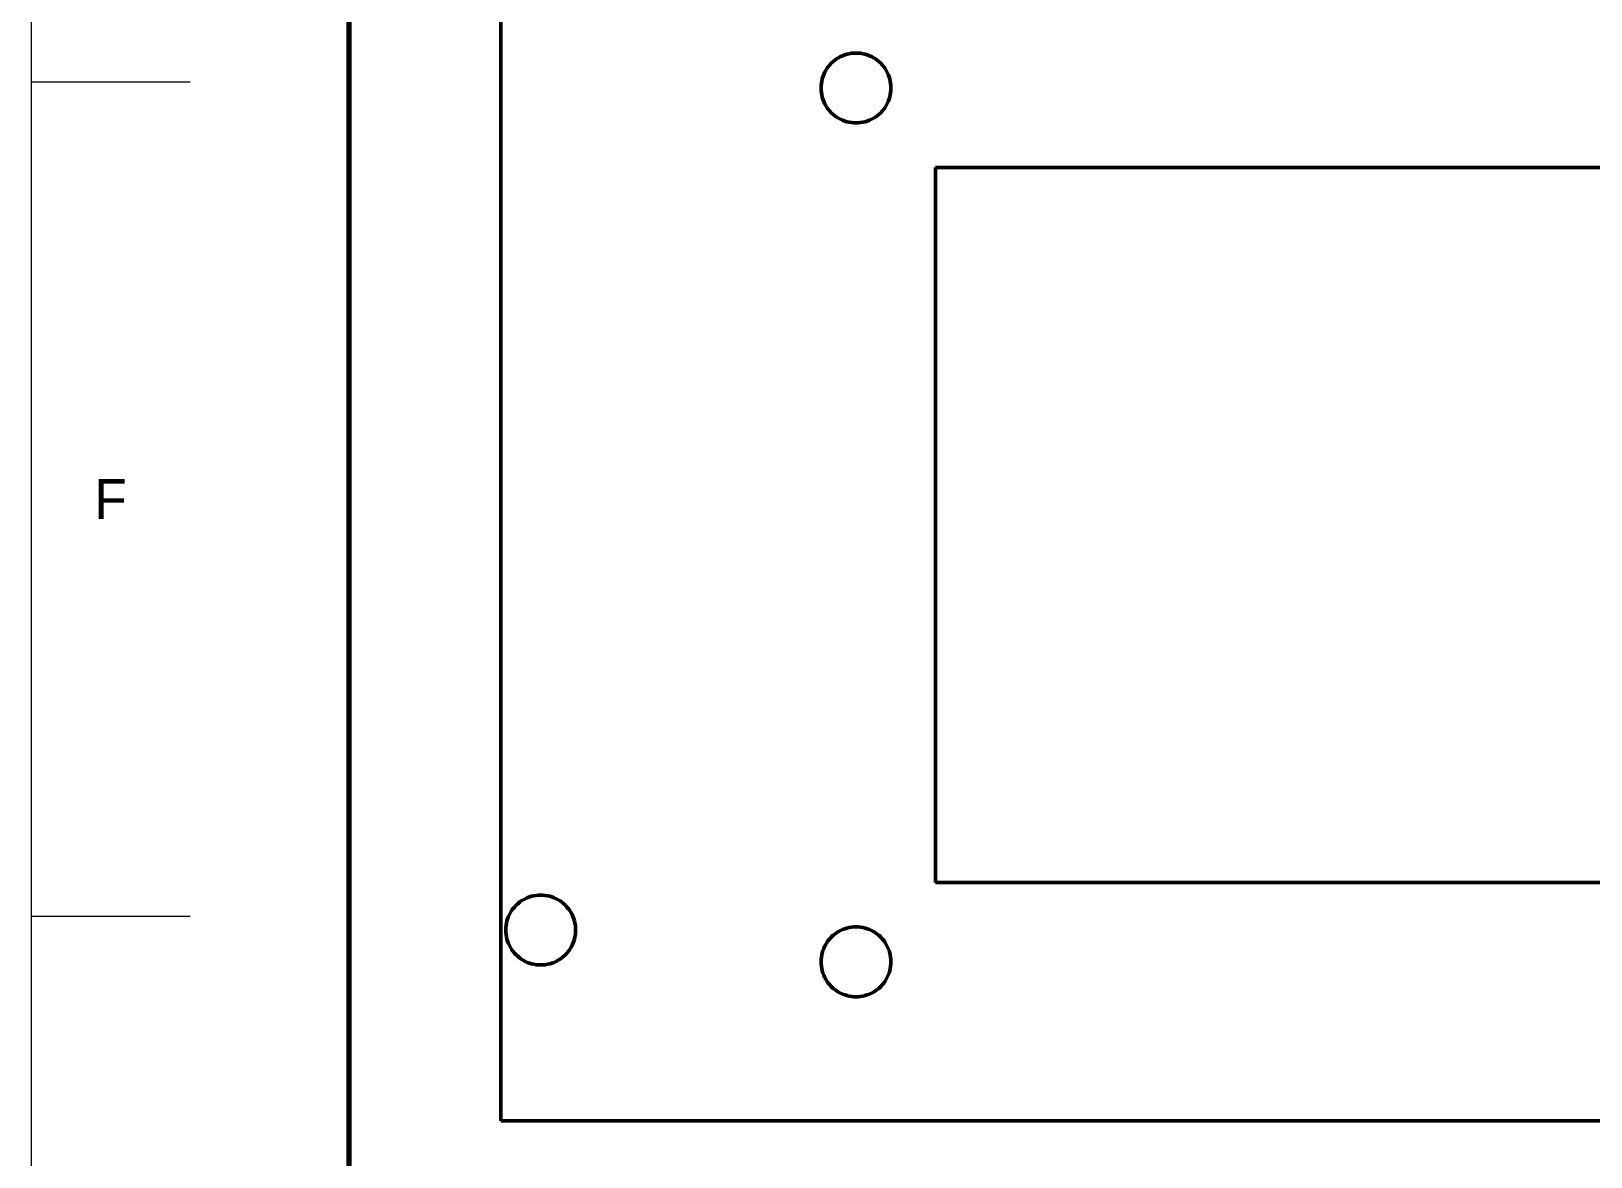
# Model space of a CAD drawing. Header units: millimetres. Extents: x 0 to 594, y 0 to 420.
# Drawn here: x 0 to 98.2, y 89.8 to 160.7 of the extents above; entities that cross this region are included whole.
import ezdxf
from ezdxf.enums import TextEntityAlignment as Align

# ---------------------------------------------------------------- set-up
doc = ezdxf.new("R2010")
doc.units = ezdxf.units.MM
doc.linetypes.add('DASHED', pattern=[1.524, 1.27, -0.254])
for name, color, linetype, lineweight in [('FINA', 7, 'CONTINUOUS', 18), ('NORMA', 7, 'CONTINUOUS', 70), ('OCULTA', 8, 'DASHED', 25), ('TEXTO', 7, 'CONTINUOUS', 25), ('VISIBLE', 7, 'CONTINUOUS', 50)]:
    doc.layers.add(name, color=color, linetype=linetype, lineweight=lineweight)

msp = doc.modelspace()

# ---------------------------------------------------------------- linework, layer by layer
at = {"layer": 'FINA'}
for p, q in [((0, 157.5), (10, 157.5)), ((0, 105), (10, 105))]:
    msp.add_line(p, q, dxfattribs=at)
msp.add_lwpolyline([(0, 0), (594, 0), (594, 420), (0, 420)], close=True, dxfattribs=at)
at = {"layer": 'NORMA'}
msp.add_lwpolyline([(20, 10), (584, 10), (584, 410), (20, 410)], close=True, dxfattribs=at)
at = {"layer": 'OCULTA'}
for p, q in [((29.579, 92.12), (29.579, 226.12)), ((50.829, 159.025), (50.956, 159.093)), ((50.956, 159.093), (51.087, 159.152)), ((51.087, 159.152), (51.222, 159.203)), ((51.222, 159.203), (51.36, 159.245)), ((51.36, 159.245), (51.5, 159.278)), ((51.5, 159.278), (51.642, 159.301)), ((51.642, 159.301), (51.785, 159.315)), ((51.785, 159.315), (51.929, 159.32)), ((51.929, 159.32), (52.073, 159.315)), ((52.073, 159.315), (52.216, 159.301)), ((52.216, 159.301), (52.358, 159.278)), ((52.358, 159.278), (52.499, 159.245)), ((52.499, 159.245), (52.636, 159.203)), ((52.636, 159.203), (52.771, 159.152)), ((52.902, 159.093), (52.771, 159.152)), ((52.902, 159.093), (53.029, 159.025)), ((49.956, 158.093), (50.024, 158.22)), ((50.024, 158.22), (50.1, 158.342)), ((50.1, 158.342), (50.184, 158.459)), ((50.184, 158.459), (50.275, 158.57)), ((50.275, 158.57), (50.374, 158.676)), ((50.374, 158.676), (50.479, 158.774)), ((50.479, 158.774), (50.59, 158.865)), ((50.59, 158.865), (50.707, 158.949)), ((50.707, 158.949), (50.829, 159.025)), ((53.029, 159.025), (53.151, 158.949)), ((53.151, 158.949), (53.268, 158.865)), ((53.38, 158.774), (53.268, 158.865)), ((53.38, 158.774), (53.485, 158.676)), ((53.583, 158.57), (53.485, 158.676)), ((53.583, 158.57), (53.675, 158.459)), ((53.675, 158.459), (53.758, 158.342)), ((53.834, 158.22), (53.758, 158.342)), ((53.834, 158.22), (53.902, 158.093)), ((49.729, 157.12), (49.734, 157.264)), ((49.734, 156.976), (49.729, 157.12)), ((49.734, 157.264), (49.748, 157.407)), ((49.748, 157.407), (49.771, 157.549)), ((49.771, 157.549), (49.804, 157.689)), ((49.804, 157.689), (49.846, 157.827)), ((49.846, 157.827), (49.897, 157.962)), ((49.897, 157.962), (49.956, 158.093)), ((53.962, 157.962), (53.902, 158.093)), ((54.012, 157.827), (53.962, 157.962)), ((54.012, 157.827), (54.054, 157.689)), ((54.087, 157.549), (54.054, 157.689)), ((54.11, 157.407), (54.087, 157.549)), ((54.124, 157.264), (54.11, 157.407)), ((54.129, 157.12), (54.124, 157.264)), ((54.124, 156.976), (54.129, 157.12)), ((49.748, 156.833), (49.734, 156.976)), ((49.771, 156.691), (49.748, 156.833)), ((49.804, 156.55), (49.771, 156.691)), ((49.846, 156.413), (49.804, 156.55)), ((49.897, 156.278), (49.846, 156.413)), ((49.956, 156.147), (49.897, 156.278)), ((49.956, 156.147), (50.024, 156.02)), ((53.834, 156.02), (53.902, 156.147)), ((53.902, 156.147), (53.962, 156.278)), ((53.962, 156.278), (54.012, 156.413)), ((54.012, 156.413), (54.054, 156.55)), ((54.054, 156.55), (54.087, 156.691)), ((54.087, 156.691), (54.11, 156.833)), ((54.11, 156.833), (54.124, 156.976)), ((50.1, 155.898), (50.024, 156.02)), ((50.1, 155.898), (50.184, 155.781)), ((50.275, 155.669), (50.184, 155.781)), ((50.275, 155.669), (50.374, 155.564)), ((50.374, 155.564), (50.479, 155.466)), ((50.59, 155.374), (50.479, 155.466)), ((50.707, 155.291), (50.59, 155.374)), ((50.707, 155.291), (50.829, 155.215)), ((50.956, 155.147), (50.829, 155.215)), ((52.902, 155.147), (53.029, 155.215)), ((53.029, 155.215), (53.151, 155.291)), ((53.151, 155.291), (53.268, 155.374)), ((53.268, 155.374), (53.38, 155.466)), ((53.38, 155.466), (53.485, 155.564)), ((53.485, 155.564), (53.583, 155.669)), ((53.583, 155.669), (53.675, 155.781)), ((53.675, 155.781), (53.758, 155.898)), ((53.758, 155.898), (53.834, 156.02)), ((50.956, 155.147), (51.087, 155.087)), ((51.087, 155.087), (51.222, 155.037)), ((51.222, 155.037), (51.36, 154.995)), ((51.36, 154.995), (51.5, 154.962)), ((51.5, 154.962), (51.642, 154.939)), ((51.785, 154.925), (51.642, 154.939)), ((51.785, 154.925), (51.929, 154.92)), ((51.929, 154.92), (52.073, 154.925)), ((52.073, 154.925), (52.216, 154.939)), ((52.216, 154.939), (52.358, 154.962)), ((52.358, 154.962), (52.499, 154.995)), ((52.499, 154.995), (52.636, 155.037)), ((52.636, 155.037), (52.771, 155.087)), ((52.771, 155.087), (52.902, 155.147)), ((56.929, 107.12), (56.929, 152.12)), ((56.929, 152.12), (56.929, 152.12)), ((56.929, 152.12), (156.929, 152.12)), ((56.929, 107.12), (56.929, 107.12)), ((56.929, 107.12), (156.929, 107.12)), ((30.979, 106.025), (31.106, 106.093)), ((31.106, 106.093), (31.237, 106.152)), ((31.237, 106.152), (31.372, 106.203)), ((31.372, 106.203), (31.51, 106.245)), ((31.51, 106.245), (31.65, 106.278)), ((31.65, 106.278), (31.792, 106.301)), ((31.792, 106.301), (31.935, 106.315)), ((31.935, 106.315), (32.079, 106.32)), ((32.079, 106.32), (32.223, 106.315)), ((32.223, 106.315), (32.366, 106.301)), ((32.366, 106.301), (32.508, 106.278)), ((32.508, 106.278), (32.649, 106.245)), ((32.649, 106.245), (32.786, 106.203)), ((32.786, 106.203), (32.921, 106.152)), ((33.052, 106.093), (32.921, 106.152)), ((33.052, 106.093), (33.179, 106.025)), ((30.047, 104.962), (30.106, 105.093)), ((30.106, 105.093), (30.174, 105.22)), ((30.174, 105.22), (30.25, 105.342)), ((30.25, 105.342), (30.334, 105.459)), ((30.334, 105.459), (30.425, 105.57)), ((30.425, 105.57), (30.524, 105.676)), ((30.524, 105.676), (30.629, 105.774)), ((30.629, 105.774), (30.74, 105.865)), ((30.74, 105.865), (30.857, 105.949)), ((30.857, 105.949), (30.979, 106.025)), ((33.179, 106.025), (33.301, 105.949)), ((33.301, 105.949), (33.418, 105.865)), ((33.418, 105.865), (33.53, 105.774)), ((33.635, 105.676), (33.53, 105.774)), ((33.635, 105.676), (33.733, 105.57)), ((33.733, 105.57), (33.825, 105.459)), ((33.825, 105.459), (33.908, 105.342)), ((33.908, 105.342), (33.984, 105.22)), ((34.052, 105.093), (33.984, 105.22)), ((34.052, 105.093), (34.112, 104.962)), ((29.879, 104.12), (29.884, 104.264)), ((29.879, 104.12), (29.884, 103.976)), ((29.884, 104.264), (29.898, 104.407)), ((29.898, 104.407), (29.921, 104.549)), ((29.921, 104.549), (29.954, 104.689)), ((29.954, 104.689), (29.996, 104.827)), ((29.996, 104.827), (30.047, 104.962)), ((34.162, 104.827), (34.112, 104.962)), ((34.204, 104.689), (34.162, 104.827)), ((34.237, 104.549), (34.204, 104.689)), ((34.26, 104.407), (34.237, 104.549)), ((34.26, 104.407), (34.274, 104.264)), ((34.279, 104.12), (34.274, 104.264)), ((34.274, 103.976), (34.279, 104.12)), ((50.829, 104.025), (50.956, 104.093)), ((50.956, 104.093), (51.087, 104.152)), ((51.087, 104.152), (51.222, 104.203)), ((51.222, 104.203), (51.36, 104.245)), ((51.36, 104.245), (51.5, 104.278)), ((51.5, 104.278), (51.642, 104.301)), ((51.642, 104.301), (51.785, 104.315)), ((51.785, 104.315), (51.929, 104.32)), ((51.929, 104.32), (52.073, 104.315)), ((52.073, 104.315), (52.216, 104.301)), ((52.216, 104.301), (52.358, 104.278)), ((52.358, 104.278), (52.499, 104.245)), ((52.499, 104.245), (52.636, 104.203)), ((52.771, 104.152), (52.636, 104.203)), ((52.771, 104.152), (52.902, 104.093)), ((52.902, 104.093), (53.029, 104.025)), ((29.898, 103.833), (29.884, 103.976)), ((29.921, 103.691), (29.898, 103.833)), ((29.954, 103.55), (29.921, 103.691)), ((29.996, 103.413), (29.954, 103.55)), ((30.047, 103.278), (29.996, 103.413)), ((30.106, 103.147), (30.047, 103.278)), ((30.174, 103.02), (30.106, 103.147)), ((33.984, 103.02), (34.052, 103.147)), ((34.052, 103.147), (34.112, 103.278)), ((34.112, 103.278), (34.162, 103.413)), ((34.162, 103.413), (34.204, 103.55)), ((34.204, 103.55), (34.237, 103.691)), ((34.237, 103.691), (34.26, 103.833)), ((34.26, 103.833), (34.274, 103.976)), ((49.956, 103.093), (50.024, 103.22)), ((50.024, 103.22), (50.1, 103.342)), ((50.1, 103.342), (50.184, 103.459)), ((50.184, 103.459), (50.275, 103.57)), ((50.275, 103.57), (50.374, 103.676)), ((50.374, 103.676), (50.479, 103.774)), ((50.479, 103.774), (50.59, 103.865)), ((50.59, 103.865), (50.707, 103.949)), ((50.707, 103.949), (50.829, 104.025)), ((53.029, 104.025), (53.151, 103.949)), ((53.268, 103.865), (53.151, 103.949)), ((53.268, 103.865), (53.38, 103.774)), ((53.38, 103.774), (53.485, 103.676)), ((53.583, 103.57), (53.485, 103.676)), ((53.583, 103.57), (53.675, 103.459)), ((53.675, 103.459), (53.758, 103.342)), ((53.834, 103.22), (53.758, 103.342)), ((53.902, 103.093), (53.834, 103.22)), ((30.174, 103.02), (30.25, 102.898)), ((30.334, 102.781), (30.25, 102.898)), ((30.334, 102.781), (30.425, 102.669)), ((30.524, 102.564), (30.425, 102.669)), ((30.524, 102.564), (30.629, 102.466)), ((30.629, 102.466), (30.74, 102.374)), ((30.74, 102.374), (30.857, 102.291)), ((30.857, 102.291), (30.979, 102.215)), ((30.979, 102.215), (31.106, 102.147)), ((31.106, 102.147), (31.237, 102.087)), ((32.921, 102.087), (33.052, 102.147)), ((33.052, 102.147), (33.179, 102.215)), ((33.179, 102.215), (33.301, 102.291)), ((33.301, 102.291), (33.418, 102.374)), ((33.418, 102.374), (33.53, 102.466)), ((33.53, 102.466), (33.635, 102.564)), ((33.635, 102.564), (33.733, 102.669)), ((33.733, 102.669), (33.825, 102.781)), ((33.825, 102.781), (33.908, 102.898)), ((33.908, 102.898), (33.984, 103.02)), ((49.729, 102.12), (49.734, 102.264)), ((49.734, 102.264), (49.748, 102.407)), ((49.748, 102.407), (49.771, 102.549)), ((49.771, 102.549), (49.804, 102.689)), ((49.804, 102.689), (49.846, 102.827)), ((49.846, 102.827), (49.897, 102.962)), ((49.897, 102.962), (49.956, 103.093)), ((53.962, 102.962), (53.902, 103.093)), ((54.012, 102.827), (53.962, 102.962)), ((54.012, 102.827), (54.054, 102.689)), ((54.087, 102.549), (54.054, 102.689)), ((54.11, 102.407), (54.087, 102.549)), ((54.124, 102.264), (54.11, 102.407)), ((54.129, 102.12), (54.124, 102.264)), ((31.372, 102.037), (31.237, 102.087)), ((31.372, 102.037), (31.51, 101.995)), ((31.51, 101.995), (31.65, 101.962)), ((31.65, 101.962), (31.792, 101.939)), ((31.792, 101.939), (31.935, 101.925)), ((31.935, 101.925), (32.079, 101.92)), ((32.079, 101.92), (32.223, 101.925)), ((32.223, 101.925), (32.366, 101.939)), ((32.366, 101.939), (32.508, 101.962)), ((32.508, 101.962), (32.649, 101.995)), ((32.649, 101.995), (32.786, 102.037)), ((32.786, 102.037), (32.921, 102.087)), ((49.734, 101.976), (49.729, 102.12)), ((49.748, 101.833), (49.734, 101.976)), ((49.771, 101.691), (49.748, 101.833)), ((49.804, 101.55), (49.771, 101.691)), ((49.846, 101.413), (49.804, 101.55)), ((49.897, 101.278), (49.846, 101.413)), ((49.956, 101.147), (49.897, 101.278)), ((49.956, 101.147), (50.024, 101.02)), ((53.834, 101.02), (53.902, 101.147)), ((53.902, 101.147), (53.962, 101.278)), ((53.962, 101.278), (54.012, 101.413)), ((54.012, 101.413), (54.054, 101.55)), ((54.054, 101.55), (54.087, 101.691)), ((54.087, 101.691), (54.11, 101.833)), ((54.11, 101.833), (54.124, 101.976)), ((54.124, 101.976), (54.129, 102.12)), ((50.1, 100.898), (50.024, 101.02)), ((50.1, 100.898), (50.184, 100.781)), ((50.275, 100.669), (50.184, 100.781)), ((50.275, 100.669), (50.374, 100.564)), ((50.479, 100.466), (50.374, 100.564)), ((50.479, 100.466), (50.59, 100.374)), ((50.707, 100.291), (50.59, 100.374)), ((50.707, 100.291), (50.829, 100.215)), ((50.829, 100.215), (50.956, 100.147)), ((52.902, 100.147), (53.029, 100.215)), ((53.029, 100.215), (53.151, 100.291)), ((53.151, 100.291), (53.268, 100.374)), ((53.268, 100.374), (53.38, 100.466)), ((53.38, 100.466), (53.485, 100.564)), ((53.485, 100.564), (53.583, 100.669)), ((53.583, 100.669), (53.675, 100.781)), ((53.675, 100.781), (53.758, 100.898)), ((53.758, 100.898), (53.834, 101.02)), ((50.956, 100.147), (51.087, 100.087)), ((51.087, 100.087), (51.222, 100.037)), ((51.222, 100.037), (51.36, 99.995)), ((51.5, 99.962), (51.36, 99.995)), ((51.5, 99.962), (51.642, 99.939)), ((51.642, 99.939), (51.785, 99.925)), ((51.785, 99.925), (51.929, 99.92)), ((51.929, 99.92), (52.073, 99.925)), ((52.073, 99.925), (52.216, 99.939)), ((52.216, 99.939), (52.358, 99.962)), ((52.358, 99.962), (52.499, 99.995)), ((52.499, 99.995), (52.636, 100.037)), ((52.636, 100.037), (52.771, 100.087)), ((52.771, 100.087), (52.902, 100.147)), ((29.579, 92.12), (29.579, 92.12)), ((29.579, 92.12), (184.279, 92.12))]:
    msp.add_line(p, q, dxfattribs=at)
at = {"layer": 'VISIBLE'}
for p, q in [((29.579, 92.12), (29.579, 226.12)), ((29.579, 92.12), (29.579, 226.12)), ((50.829, 159.025), (50.956, 159.093)), ((50.956, 159.093), (50.829, 159.025)), ((50.956, 159.093), (51.087, 159.152)), ((51.087, 159.152), (50.956, 159.093)), ((50.956, 159.093), (50.956, 159.093)), ((51.087, 159.152), (51.222, 159.203)), ((51.222, 159.203), (51.087, 159.152)), ((51.087, 159.152), (51.087, 159.152)), ((51.222, 159.203), (51.36, 159.245)), ((51.36, 159.245), (51.222, 159.203)), ((51.222, 159.203), (51.222, 159.203)), ((51.36, 159.245), (51.5, 159.278)), ((51.5, 159.278), (51.36, 159.245)), ((51.36, 159.245), (51.36, 159.245)), ((51.5, 159.278), (51.642, 159.301)), ((51.642, 159.301), (51.5, 159.278)), ((51.5, 159.278), (51.5, 159.278)), ((51.642, 159.301), (51.785, 159.315)), ((51.785, 159.315), (51.642, 159.301)), ((51.642, 159.301), (51.642, 159.301)), ((51.785, 159.315), (51.929, 159.32)), ((51.929, 159.32), (51.785, 159.315)), ((51.785, 159.315), (51.785, 159.315)), ((51.929, 159.32), (52.073, 159.315)), ((52.073, 159.315), (51.929, 159.32)), ((51.929, 159.32), (51.929, 159.32)), ((52.073, 159.315), (52.216, 159.301)), ((52.216, 159.301), (52.073, 159.315)), ((52.073, 159.315), (52.073, 159.315)), ((52.216, 159.301), (52.358, 159.278)), ((52.358, 159.278), (52.216, 159.301)), ((52.216, 159.301), (52.216, 159.301)), ((52.358, 159.278), (52.499, 159.245)), ((52.499, 159.245), (52.358, 159.278)), ((52.358, 159.278), (52.358, 159.278)), ((52.499, 159.245), (52.636, 159.203)), ((52.636, 159.203), (52.499, 159.245)), ((52.499, 159.245), (52.499, 159.245)), ((52.636, 159.203), (52.771, 159.152)), ((52.771, 159.152), (52.636, 159.203)), ((52.636, 159.203), (52.636, 159.203)), ((52.902, 159.093), (52.771, 159.152)), ((52.902, 159.093), (52.771, 159.152)), ((52.771, 159.152), (52.771, 159.152)), ((52.902, 159.093), (53.029, 159.025)), ((53.029, 159.025), (52.902, 159.093)), ((52.902, 159.093), (52.902, 159.093)), ((49.956, 158.093), (50.024, 158.22)), ((50.024, 158.22), (49.956, 158.093)), ((50.024, 158.22), (50.1, 158.342)), ((50.1, 158.342), (50.024, 158.22)), ((50.024, 158.22), (50.024, 158.22)), ((50.1, 158.342), (50.184, 158.459)), ((50.184, 158.459), (50.1, 158.342)), ((50.1, 158.342), (50.1, 158.342)), ((50.184, 158.459), (50.275, 158.57)), ((50.275, 158.57), (50.184, 158.459)), ((50.184, 158.459), (50.184, 158.459)), ((50.275, 158.57), (50.374, 158.676)), ((50.374, 158.676), (50.275, 158.57)), ((50.275, 158.57), (50.275, 158.57)), ((50.374, 158.676), (50.479, 158.774)), ((50.479, 158.774), (50.374, 158.676)), ((50.374, 158.676), (50.374, 158.676)), ((50.479, 158.774), (50.59, 158.865)), ((50.59, 158.865), (50.479, 158.774)), ((50.479, 158.774), (50.479, 158.774)), ((50.59, 158.865), (50.707, 158.949)), ((50.707, 158.949), (50.59, 158.865)), ((50.59, 158.865), (50.59, 158.865)), ((50.707, 158.949), (50.829, 159.025)), ((50.829, 159.025), (50.707, 158.949)), ((50.707, 158.949), (50.707, 158.949)), ((50.829, 159.025), (50.829, 159.025)), ((53.029, 159.025), (53.151, 158.949)), ((53.151, 158.949), (53.029, 159.025)), ((53.029, 159.025), (53.029, 159.025)), ((53.151, 158.949), (53.268, 158.865)), ((53.268, 158.865), (53.151, 158.949)), ((53.151, 158.949), (53.151, 158.949)), ((53.38, 158.774), (53.268, 158.865)), ((53.38, 158.774), (53.268, 158.865)), ((53.268, 158.865), (53.268, 158.865)), ((53.38, 158.774), (53.485, 158.676)), ((53.485, 158.676), (53.38, 158.774)), ((53.38, 158.774), (53.38, 158.774)), ((53.583, 158.57), (53.485, 158.676)), ((53.583, 158.57), (53.485, 158.676)), ((53.485, 158.676), (53.485, 158.676)), ((53.583, 158.57), (53.675, 158.459)), ((53.675, 158.459), (53.583, 158.57)), ((53.583, 158.57), (53.583, 158.57)), ((53.675, 158.459), (53.758, 158.342)), ((53.758, 158.342), (53.675, 158.459)), ((53.675, 158.459), (53.675, 158.459)), ((53.834, 158.22), (53.758, 158.342)), ((53.834, 158.22), (53.758, 158.342)), ((53.758, 158.342), (53.758, 158.342)), ((53.834, 158.22), (53.902, 158.093)), ((53.902, 158.093), (53.834, 158.22)), ((53.834, 158.22), (53.834, 158.22)), ((49.729, 157.12), (49.734, 157.264)), ((49.734, 157.264), (49.729, 157.12)), ((49.734, 156.976), (49.729, 157.12)), ((49.729, 157.12), (49.729, 157.12)), ((49.729, 157.12), (49.734, 156.976)), ((49.734, 157.264), (49.748, 157.407)), ((49.748, 157.407), (49.734, 157.264)), ((49.734, 157.264), (49.734, 157.264)), ((49.748, 157.407), (49.771, 157.549)), ((49.771, 157.549), (49.748, 157.407)), ((49.748, 157.407), (49.748, 157.407)), ((49.771, 157.549), (49.804, 157.689)), ((49.804, 157.689), (49.771, 157.549)), ((49.771, 157.549), (49.771, 157.549)), ((49.804, 157.689), (49.846, 157.827)), ((49.846, 157.827), (49.804, 157.689)), ((49.804, 157.689), (49.804, 157.689)), ((49.846, 157.827), (49.897, 157.962)), ((49.897, 157.962), (49.846, 157.827)), ((49.846, 157.827), (49.846, 157.827)), ((49.897, 157.962), (49.956, 158.093)), ((49.956, 158.093), (49.897, 157.962)), ((49.897, 157.962), (49.897, 157.962)), ((49.956, 158.093), (49.956, 158.093)), ((53.962, 157.962), (53.902, 158.093)), ((53.962, 157.962), (53.902, 158.093)), ((53.902, 158.093), (53.902, 158.093)), ((54.012, 157.827), (53.962, 157.962)), ((54.012, 157.827), (53.962, 157.962)), ((53.962, 157.962), (53.962, 157.962)), ((54.012, 157.827), (54.054, 157.689)), ((54.054, 157.689), (54.012, 157.827)), ((54.012, 157.827), (54.012, 157.827)), ((54.087, 157.549), (54.054, 157.689)), ((54.087, 157.549), (54.054, 157.689)), ((54.054, 157.689), (54.054, 157.689)), ((54.11, 157.407), (54.087, 157.549)), ((54.11, 157.407), (54.087, 157.549)), ((54.087, 157.549), (54.087, 157.549)), ((54.124, 157.264), (54.11, 157.407)), ((54.124, 157.264), (54.11, 157.407)), ((54.11, 157.407), (54.11, 157.407)), ((54.129, 157.12), (54.124, 157.264)), ((54.129, 157.12), (54.124, 157.264)), ((54.124, 157.264), (54.124, 157.264)), ((54.124, 156.976), (54.129, 157.12)), ((54.124, 156.976), (54.129, 157.12)), ((54.129, 157.12), (54.129, 157.12)), ((49.748, 156.833), (49.734, 156.976)), ((49.734, 156.976), (49.734, 156.976)), ((49.734, 156.976), (49.748, 156.833)), ((49.771, 156.691), (49.748, 156.833)), ((49.748, 156.833), (49.748, 156.833)), ((49.748, 156.833), (49.771, 156.691)), ((49.804, 156.55), (49.771, 156.691)), ((49.771, 156.691), (49.771, 156.691)), ((49.771, 156.691), (49.804, 156.55)), ((49.846, 156.413), (49.804, 156.55)), ((49.804, 156.55), (49.804, 156.55)), ((49.804, 156.55), (49.846, 156.413)), ((49.897, 156.278), (49.846, 156.413)), ((49.846, 156.413), (49.846, 156.413)), ((49.846, 156.413), (49.897, 156.278)), ((49.956, 156.147), (49.897, 156.278)), ((49.897, 156.278), (49.897, 156.278)), ((49.897, 156.278), (49.956, 156.147)), ((49.956, 156.147), (50.024, 156.02)), ((49.956, 156.147), (49.956, 156.147)), ((49.956, 156.147), (50.024, 156.02)), ((53.834, 156.02), (53.902, 156.147)), ((53.834, 156.02), (53.902, 156.147)), ((53.902, 156.147), (53.962, 156.278)), ((53.902, 156.147), (53.962, 156.278)), ((53.902, 156.147), (53.902, 156.147)), ((53.962, 156.278), (54.012, 156.413)), ((53.962, 156.278), (54.012, 156.413)), ((53.962, 156.278), (53.962, 156.278)), ((54.012, 156.413), (54.054, 156.55)), ((54.012, 156.413), (54.054, 156.55)), ((54.012, 156.413), (54.012, 156.413)), ((54.054, 156.55), (54.087, 156.691)), ((54.054, 156.55), (54.087, 156.691)), ((54.054, 156.55), (54.054, 156.55)), ((54.087, 156.691), (54.11, 156.833)), ((54.087, 156.691), (54.11, 156.833)), ((54.087, 156.691), (54.087, 156.691)), ((54.11, 156.833), (54.124, 156.976)), ((54.11, 156.833), (54.124, 156.976)), ((54.11, 156.833), (54.11, 156.833)), ((54.124, 156.976), (54.124, 156.976)), ((50.1, 155.898), (50.024, 156.02)), ((50.024, 156.02), (50.024, 156.02)), ((50.024, 156.02), (50.1, 155.898)), ((50.1, 155.898), (50.184, 155.781)), ((50.1, 155.898), (50.1, 155.898)), ((50.1, 155.898), (50.184, 155.781)), ((50.275, 155.669), (50.184, 155.781)), ((50.184, 155.781), (50.184, 155.781)), ((50.184, 155.781), (50.275, 155.669)), ((50.275, 155.669), (50.374, 155.564)), ((50.275, 155.669), (50.275, 155.669)), ((50.275, 155.669), (50.374, 155.564)), ((50.374, 155.564), (50.479, 155.466)), ((50.374, 155.564), (50.374, 155.564)), ((50.374, 155.564), (50.479, 155.466)), ((50.59, 155.374), (50.479, 155.466)), ((50.479, 155.466), (50.479, 155.466)), ((50.479, 155.466), (50.59, 155.374)), ((50.707, 155.291), (50.59, 155.374)), ((50.59, 155.374), (50.59, 155.374)), ((50.59, 155.374), (50.707, 155.291)), ((50.707, 155.291), (50.829, 155.215)), ((50.707, 155.291), (50.707, 155.291)), ((50.707, 155.291), (50.829, 155.215)), ((50.956, 155.147), (50.829, 155.215)), ((50.829, 155.215), (50.829, 155.215)), ((50.829, 155.215), (50.956, 155.147)), ((52.902, 155.147), (53.029, 155.215)), ((52.902, 155.147), (53.029, 155.215)), ((53.029, 155.215), (53.151, 155.291)), ((53.029, 155.215), (53.151, 155.291)), ((53.029, 155.215), (53.029, 155.215)), ((53.151, 155.291), (53.268, 155.374)), ((53.151, 155.291), (53.268, 155.374)), ((53.151, 155.291), (53.151, 155.291)), ((53.268, 155.374), (53.38, 155.466)), ((53.268, 155.374), (53.38, 155.466)), ((53.268, 155.374), (53.268, 155.374)), ((53.38, 155.466), (53.485, 155.564)), ((53.38, 155.466), (53.485, 155.564)), ((53.38, 155.466), (53.38, 155.466)), ((53.485, 155.564), (53.583, 155.669)), ((53.485, 155.564), (53.583, 155.669)), ((53.485, 155.564), (53.485, 155.564)), ((53.583, 155.669), (53.675, 155.781)), ((53.583, 155.669), (53.675, 155.781)), ((53.583, 155.669), (53.583, 155.669)), ((53.675, 155.781), (53.758, 155.898)), ((53.675, 155.781), (53.758, 155.898)), ((53.675, 155.781), (53.675, 155.781)), ((53.758, 155.898), (53.834, 156.02)), ((53.758, 155.898), (53.834, 156.02)), ((53.758, 155.898), (53.758, 155.898)), ((53.834, 156.02), (53.834, 156.02)), ((50.956, 155.147), (51.087, 155.087)), ((50.956, 155.147), (50.956, 155.147)), ((50.956, 155.147), (51.087, 155.087)), ((51.087, 155.087), (51.222, 155.037)), ((51.087, 155.087), (51.087, 155.087)), ((51.087, 155.087), (51.222, 155.037)), ((51.222, 155.037), (51.36, 154.995)), ((51.222, 155.037), (51.222, 155.037)), ((51.222, 155.037), (51.36, 154.995)), ((51.36, 154.995), (51.5, 154.962)), ((51.36, 154.995), (51.36, 154.995)), ((51.36, 154.995), (51.5, 154.962)), ((51.5, 154.962), (51.642, 154.939)), ((51.5, 154.962), (51.5, 154.962)), ((51.5, 154.962), (51.642, 154.939)), ((51.785, 154.925), (51.642, 154.939)), ((51.642, 154.939), (51.642, 154.939)), ((51.642, 154.939), (51.785, 154.925)), ((51.785, 154.925), (51.929, 154.92)), ((51.785, 154.925), (51.785, 154.925)), ((51.785, 154.925), (51.929, 154.92)), ((51.929, 154.92), (52.073, 154.925)), ((51.929, 154.92), (52.073, 154.925)), ((51.929, 154.92), (51.929, 154.92)), ((52.073, 154.925), (52.216, 154.939)), ((52.073, 154.925), (52.216, 154.939)), ((52.073, 154.925), (52.073, 154.925)), ((52.216, 154.939), (52.358, 154.962)), ((52.216, 154.939), (52.358, 154.962)), ((52.216, 154.939), (52.216, 154.939)), ((52.358, 154.962), (52.499, 154.995)), ((52.358, 154.962), (52.499, 154.995)), ((52.358, 154.962), (52.358, 154.962)), ((52.499, 154.995), (52.636, 155.037)), ((52.499, 154.995), (52.636, 155.037)), ((52.499, 154.995), (52.499, 154.995)), ((52.636, 155.037), (52.771, 155.087)), ((52.636, 155.037), (52.771, 155.087)), ((52.636, 155.037), (52.636, 155.037)), ((52.771, 155.087), (52.902, 155.147)), ((52.771, 155.087), (52.902, 155.147)), ((52.771, 155.087), (52.771, 155.087)), ((52.902, 155.147), (52.902, 155.147)), ((56.929, 107.12), (56.929, 152.12)), ((56.929, 152.12), (156.929, 152.12)), ((56.929, 152.12), (56.929, 152.12)), ((56.929, 152.12), (56.929, 152.12)), ((56.929, 152.12), (56.929, 152.12)), ((56.929, 152.12), (56.929, 152.12)), ((56.929, 152.12), (56.929, 152.12)), ((56.929, 152.12), (56.929, 152.12)), ((56.929, 152.12), (56.929, 152.12)), ((56.929, 152.12), (56.929, 152.12)), ((56.929, 152.12), (56.929, 152.12)), ((56.929, 152.12), (56.929, 152.12)), ((56.929, 152.12), (56.929, 152.12)), ((56.929, 152.12), (56.929, 152.12)), ((56.929, 152.12), (56.929, 152.12)), ((56.929, 152.12), (56.929, 152.12)), ((56.929, 152.12), (56.929, 152.12)), ((56.929, 152.12), (56.929, 152.12)), ((56.929, 152.12), (56.929, 107.12)), ((156.929, 152.12), (56.929, 152.12)), ((56.929, 107.12), (156.929, 107.12)), ((56.929, 107.12), (56.929, 107.12)), ((56.929, 107.12), (56.929, 107.12)), ((56.929, 107.12), (56.929, 107.12)), ((56.929, 107.12), (56.929, 107.12)), ((56.929, 107.12), (56.929, 107.12)), ((56.929, 107.12), (56.929, 107.12)), ((56.929, 107.12), (56.929, 107.12)), ((56.929, 107.12), (56.929, 107.12)), ((56.929, 107.12), (56.929, 107.12)), ((56.929, 107.12), (56.929, 107.12)), ((56.929, 107.12), (56.929, 107.12)), ((56.929, 107.12), (56.929, 107.12)), ((56.929, 107.12), (56.929, 107.12)), ((56.929, 107.12), (56.929, 107.12)), ((56.929, 107.12), (56.929, 107.12)), ((56.929, 107.12), (56.929, 107.12)), ((56.929, 107.12), (156.929, 107.12)), ((30.979, 106.025), (31.106, 106.093)), ((31.106, 106.093), (30.979, 106.025)), ((31.106, 106.093), (31.237, 106.152)), ((31.237, 106.152), (31.106, 106.093)), ((31.106, 106.093), (31.106, 106.093)), ((31.237, 106.152), (31.372, 106.203)), ((31.372, 106.203), (31.237, 106.152)), ((31.237, 106.152), (31.237, 106.152)), ((31.372, 106.203), (31.51, 106.245)), ((31.51, 106.245), (31.372, 106.203)), ((31.372, 106.203), (31.372, 106.203)), ((31.51, 106.245), (31.65, 106.278)), ((31.65, 106.278), (31.51, 106.245)), ((31.51, 106.245), (31.51, 106.245)), ((31.65, 106.278), (31.792, 106.301)), ((31.792, 106.301), (31.65, 106.278)), ((31.65, 106.278), (31.65, 106.278)), ((31.792, 106.301), (31.935, 106.315)), ((31.935, 106.315), (31.792, 106.301)), ((31.792, 106.301), (31.792, 106.301)), ((31.935, 106.315), (32.079, 106.32)), ((32.079, 106.32), (31.935, 106.315)), ((31.935, 106.315), (31.935, 106.315)), ((32.079, 106.32), (32.223, 106.315)), ((32.223, 106.315), (32.079, 106.32)), ((32.079, 106.32), (32.079, 106.32)), ((32.223, 106.315), (32.366, 106.301)), ((32.366, 106.301), (32.223, 106.315)), ((32.223, 106.315), (32.223, 106.315)), ((32.366, 106.301), (32.508, 106.278)), ((32.508, 106.278), (32.366, 106.301)), ((32.366, 106.301), (32.366, 106.301)), ((32.508, 106.278), (32.649, 106.245)), ((32.649, 106.245), (32.508, 106.278)), ((32.508, 106.278), (32.508, 106.278)), ((32.649, 106.245), (32.786, 106.203)), ((32.786, 106.203), (32.649, 106.245)), ((32.649, 106.245), (32.649, 106.245)), ((32.786, 106.203), (32.921, 106.152)), ((32.921, 106.152), (32.786, 106.203)), ((32.786, 106.203), (32.786, 106.203)), ((33.052, 106.093), (32.921, 106.152)), ((33.052, 106.093), (32.921, 106.152)), ((32.921, 106.152), (32.921, 106.152)), ((33.052, 106.093), (33.179, 106.025)), ((33.179, 106.025), (33.052, 106.093)), ((33.052, 106.093), (33.052, 106.093)), ((30.047, 104.962), (30.106, 105.093)), ((30.106, 105.093), (30.047, 104.962)), ((30.106, 105.093), (30.174, 105.22)), ((30.174, 105.22), (30.106, 105.093)), ((30.106, 105.093), (30.106, 105.093)), ((30.174, 105.22), (30.25, 105.342)), ((30.25, 105.342), (30.174, 105.22)), ((30.174, 105.22), (30.174, 105.22)), ((30.25, 105.342), (30.334, 105.459)), ((30.334, 105.459), (30.25, 105.342)), ((30.25, 105.342), (30.25, 105.342)), ((30.334, 105.459), (30.425, 105.57)), ((30.425, 105.57), (30.334, 105.459)), ((30.334, 105.459), (30.334, 105.459)), ((30.425, 105.57), (30.524, 105.676)), ((30.524, 105.676), (30.425, 105.57)), ((30.425, 105.57), (30.425, 105.57)), ((30.524, 105.676), (30.629, 105.774)), ((30.629, 105.774), (30.524, 105.676)), ((30.524, 105.676), (30.524, 105.676)), ((30.629, 105.774), (30.74, 105.865)), ((30.74, 105.865), (30.629, 105.774)), ((30.629, 105.774), (30.629, 105.774)), ((30.74, 105.865), (30.857, 105.949)), ((30.857, 105.949), (30.74, 105.865)), ((30.74, 105.865), (30.74, 105.865)), ((30.857, 105.949), (30.979, 106.025)), ((30.979, 106.025), (30.857, 105.949)), ((30.857, 105.949), (30.857, 105.949)), ((30.979, 106.025), (30.979, 106.025)), ((33.179, 106.025), (33.301, 105.949)), ((33.301, 105.949), (33.179, 106.025)), ((33.179, 106.025), (33.179, 106.025)), ((33.301, 105.949), (33.418, 105.865)), ((33.418, 105.865), (33.301, 105.949)), ((33.301, 105.949), (33.301, 105.949)), ((33.418, 105.865), (33.53, 105.774)), ((33.53, 105.774), (33.418, 105.865)), ((33.418, 105.865), (33.418, 105.865)), ((33.635, 105.676), (33.53, 105.774)), ((33.635, 105.676), (33.53, 105.774)), ((33.53, 105.774), (33.53, 105.774)), ((33.635, 105.676), (33.733, 105.57)), ((33.733, 105.57), (33.635, 105.676)), ((33.635, 105.676), (33.635, 105.676)), ((33.733, 105.57), (33.825, 105.459)), ((33.825, 105.459), (33.733, 105.57)), ((33.733, 105.57), (33.733, 105.57)), ((33.825, 105.459), (33.908, 105.342)), ((33.908, 105.342), (33.825, 105.459)), ((33.825, 105.459), (33.825, 105.459)), ((33.908, 105.342), (33.984, 105.22)), ((33.984, 105.22), (33.908, 105.342)), ((33.908, 105.342), (33.908, 105.342)), ((34.052, 105.093), (33.984, 105.22)), ((34.052, 105.093), (33.984, 105.22)), ((33.984, 105.22), (33.984, 105.22)), ((34.052, 105.093), (34.112, 104.962)), ((34.112, 104.962), (34.052, 105.093)), ((34.052, 105.093), (34.052, 105.093)), ((29.879, 104.12), (29.884, 104.264)), ((29.884, 104.264), (29.879, 104.12)), ((29.879, 104.12), (29.884, 103.976)), ((29.879, 104.12), (29.879, 104.12)), ((29.879, 104.12), (29.884, 103.976)), ((29.884, 104.264), (29.898, 104.407)), ((29.898, 104.407), (29.884, 104.264)), ((29.884, 104.264), (29.884, 104.264)), ((29.898, 104.407), (29.921, 104.549)), ((29.921, 104.549), (29.898, 104.407)), ((29.898, 104.407), (29.898, 104.407)), ((29.921, 104.549), (29.954, 104.689)), ((29.954, 104.689), (29.921, 104.549)), ((29.921, 104.549), (29.921, 104.549)), ((29.954, 104.689), (29.996, 104.827)), ((29.996, 104.827), (29.954, 104.689)), ((29.954, 104.689), (29.954, 104.689)), ((29.996, 104.827), (30.047, 104.962)), ((30.047, 104.962), (29.996, 104.827)), ((29.996, 104.827), (29.996, 104.827)), ((30.047, 104.962), (30.047, 104.962)), ((34.162, 104.827), (34.112, 104.962)), ((34.162, 104.827), (34.112, 104.962)), ((34.112, 104.962), (34.112, 104.962)), ((34.204, 104.689), (34.162, 104.827)), ((34.204, 104.689), (34.162, 104.827)), ((34.162, 104.827), (34.162, 104.827)), ((34.237, 104.549), (34.204, 104.689)), ((34.237, 104.549), (34.204, 104.689)), ((34.204, 104.689), (34.204, 104.689)), ((34.26, 104.407), (34.237, 104.549)), ((34.26, 104.407), (34.237, 104.549)), ((34.237, 104.549), (34.237, 104.549)), ((34.26, 104.407), (34.274, 104.264)), ((34.274, 104.264), (34.26, 104.407)), ((34.26, 104.407), (34.26, 104.407)), ((34.279, 104.12), (34.274, 104.264)), ((34.279, 104.12), (34.274, 104.264)), ((34.274, 104.264), (34.274, 104.264)), ((34.274, 103.976), (34.279, 104.12)), ((34.274, 103.976), (34.279, 104.12)), ((34.279, 104.12), (34.279, 104.12)), ((50.829, 104.025), (50.956, 104.093)), ((50.956, 104.093), (50.829, 104.025)), ((50.956, 104.093), (51.087, 104.152)), ((51.087, 104.152), (50.956, 104.093)), ((50.956, 104.093), (50.956, 104.093)), ((51.087, 104.152), (51.222, 104.203)), ((51.222, 104.203), (51.087, 104.152)), ((51.087, 104.152), (51.087, 104.152)), ((51.222, 104.203), (51.36, 104.245)), ((51.36, 104.245), (51.222, 104.203)), ((51.222, 104.203), (51.222, 104.203)), ((51.36, 104.245), (51.5, 104.278)), ((51.5, 104.278), (51.36, 104.245)), ((51.36, 104.245), (51.36, 104.245)), ((51.5, 104.278), (51.642, 104.301)), ((51.642, 104.301), (51.5, 104.278)), ((51.5, 104.278), (51.5, 104.278)), ((51.642, 104.301), (51.785, 104.315)), ((51.785, 104.315), (51.642, 104.301)), ((51.642, 104.301), (51.642, 104.301)), ((51.785, 104.315), (51.929, 104.32)), ((51.929, 104.32), (51.785, 104.315)), ((51.785, 104.315), (51.785, 104.315)), ((51.929, 104.32), (52.073, 104.315)), ((52.073, 104.315), (51.929, 104.32)), ((51.929, 104.32), (51.929, 104.32)), ((52.073, 104.315), (52.216, 104.301)), ((52.216, 104.301), (52.073, 104.315)), ((52.073, 104.315), (52.073, 104.315)), ((52.216, 104.301), (52.358, 104.278)), ((52.358, 104.278), (52.216, 104.301)), ((52.216, 104.301), (52.216, 104.301)), ((52.358, 104.278), (52.499, 104.245)), ((52.499, 104.245), (52.358, 104.278)), ((52.358, 104.278), (52.358, 104.278)), ((52.499, 104.245), (52.636, 104.203)), ((52.636, 104.203), (52.499, 104.245)), ((52.499, 104.245), (52.499, 104.245)), ((52.771, 104.152), (52.636, 104.203)), ((52.771, 104.152), (52.636, 104.203)), ((52.636, 104.203), (52.636, 104.203)), ((52.771, 104.152), (52.902, 104.093)), ((52.902, 104.093), (52.771, 104.152)), ((52.771, 104.152), (52.771, 104.152)), ((52.902, 104.093), (53.029, 104.025)), ((53.029, 104.025), (52.902, 104.093)), ((52.902, 104.093), (52.902, 104.093)), ((29.898, 103.833), (29.884, 103.976)), ((29.884, 103.976), (29.884, 103.976)), ((29.884, 103.976), (29.898, 103.833)), ((29.921, 103.691), (29.898, 103.833)), ((29.898, 103.833), (29.898, 103.833)), ((29.898, 103.833), (29.921, 103.691)), ((29.954, 103.55), (29.921, 103.691)), ((29.921, 103.691), (29.921, 103.691)), ((29.921, 103.691), (29.954, 103.55)), ((29.996, 103.413), (29.954, 103.55)), ((29.954, 103.55), (29.954, 103.55)), ((29.954, 103.55), (29.996, 103.413)), ((30.047, 103.278), (29.996, 103.413)), ((29.996, 103.413), (29.996, 103.413)), ((29.996, 103.413), (30.047, 103.278)), ((30.106, 103.147), (30.047, 103.278)), ((30.047, 103.278), (30.047, 103.278)), ((30.047, 103.278), (30.106, 103.147)), ((30.174, 103.02), (30.106, 103.147)), ((30.106, 103.147), (30.106, 103.147)), ((30.106, 103.147), (30.174, 103.02)), ((33.984, 103.02), (34.052, 103.147)), ((33.984, 103.02), (34.052, 103.147)), ((34.052, 103.147), (34.112, 103.278)), ((34.052, 103.147), (34.112, 103.278)), ((34.052, 103.147), (34.052, 103.147)), ((34.112, 103.278), (34.162, 103.413)), ((34.112, 103.278), (34.162, 103.413)), ((34.112, 103.278), (34.112, 103.278)), ((34.162, 103.413), (34.204, 103.55)), ((34.162, 103.413), (34.204, 103.55)), ((34.162, 103.413), (34.162, 103.413)), ((34.204, 103.55), (34.237, 103.691)), ((34.204, 103.55), (34.237, 103.691)), ((34.204, 103.55), (34.204, 103.55)), ((34.237, 103.691), (34.26, 103.833)), ((34.237, 103.691), (34.26, 103.833)), ((34.237, 103.691), (34.237, 103.691)), ((34.26, 103.833), (34.274, 103.976)), ((34.26, 103.833), (34.274, 103.976)), ((34.26, 103.833), (34.26, 103.833)), ((34.274, 103.976), (34.274, 103.976)), ((49.956, 103.093), (50.024, 103.22)), ((50.024, 103.22), (49.956, 103.093)), ((50.024, 103.22), (50.1, 103.342)), ((50.1, 103.342), (50.024, 103.22)), ((50.024, 103.22), (50.024, 103.22)), ((50.1, 103.342), (50.184, 103.459)), ((50.184, 103.459), (50.1, 103.342)), ((50.1, 103.342), (50.1, 103.342)), ((50.184, 103.459), (50.275, 103.57)), ((50.275, 103.57), (50.184, 103.459)), ((50.184, 103.459), (50.184, 103.459)), ((50.275, 103.57), (50.374, 103.676)), ((50.374, 103.676), (50.275, 103.57)), ((50.275, 103.57), (50.275, 103.57)), ((50.374, 103.676), (50.479, 103.774)), ((50.479, 103.774), (50.374, 103.676)), ((50.374, 103.676), (50.374, 103.676)), ((50.479, 103.774), (50.59, 103.865)), ((50.59, 103.865), (50.479, 103.774)), ((50.479, 103.774), (50.479, 103.774)), ((50.59, 103.865), (50.707, 103.949)), ((50.707, 103.949), (50.59, 103.865)), ((50.59, 103.865), (50.59, 103.865)), ((50.707, 103.949), (50.829, 104.025)), ((50.829, 104.025), (50.707, 103.949)), ((50.707, 103.949), (50.707, 103.949)), ((50.829, 104.025), (50.829, 104.025)), ((53.029, 104.025), (53.151, 103.949)), ((53.151, 103.949), (53.029, 104.025)), ((53.029, 104.025), (53.029, 104.025)), ((53.268, 103.865), (53.151, 103.949)), ((53.268, 103.865), (53.151, 103.949)), ((53.151, 103.949), (53.151, 103.949)), ((53.268, 103.865), (53.38, 103.774)), ((53.38, 103.774), (53.268, 103.865)), ((53.268, 103.865), (53.268, 103.865)), ((53.38, 103.774), (53.485, 103.676)), ((53.485, 103.676), (53.38, 103.774)), ((53.38, 103.774), (53.38, 103.774)), ((53.583, 103.57), (53.485, 103.676)), ((53.583, 103.57), (53.485, 103.676)), ((53.485, 103.676), (53.485, 103.676)), ((53.583, 103.57), (53.675, 103.459)), ((53.675, 103.459), (53.583, 103.57)), ((53.583, 103.57), (53.583, 103.57)), ((53.675, 103.459), (53.758, 103.342)), ((53.758, 103.342), (53.675, 103.459)), ((53.675, 103.459), (53.675, 103.459)), ((53.834, 103.22), (53.758, 103.342)), ((53.834, 103.22), (53.758, 103.342)), ((53.758, 103.342), (53.758, 103.342)), ((53.902, 103.093), (53.834, 103.22)), ((53.902, 103.093), (53.834, 103.22)), ((53.834, 103.22), (53.834, 103.22)), ((30.174, 103.02), (30.25, 102.898)), ((30.174, 103.02), (30.174, 103.02)), ((30.174, 103.02), (30.25, 102.898)), ((30.334, 102.781), (30.25, 102.898)), ((30.25, 102.898), (30.25, 102.898)), ((30.25, 102.898), (30.334, 102.781)), ((30.334, 102.781), (30.425, 102.669)), ((30.334, 102.781), (30.334, 102.781)), ((30.334, 102.781), (30.425, 102.669)), ((30.524, 102.564), (30.425, 102.669)), ((30.425, 102.669), (30.425, 102.669)), ((30.425, 102.669), (30.524, 102.564)), ((30.524, 102.564), (30.629, 102.466)), ((30.524, 102.564), (30.524, 102.564)), ((30.524, 102.564), (30.629, 102.466)), ((30.629, 102.466), (30.74, 102.374)), ((30.629, 102.466), (30.629, 102.466)), ((30.629, 102.466), (30.74, 102.374)), ((30.74, 102.374), (30.857, 102.291)), ((30.74, 102.374), (30.74, 102.374)), ((30.74, 102.374), (30.857, 102.291)), ((30.857, 102.291), (30.979, 102.215)), ((30.857, 102.291), (30.857, 102.291)), ((30.857, 102.291), (30.979, 102.215)), ((30.979, 102.215), (31.106, 102.147)), ((30.979, 102.215), (30.979, 102.215)), ((30.979, 102.215), (31.106, 102.147)), ((31.106, 102.147), (31.237, 102.087)), ((31.106, 102.147), (31.106, 102.147)), ((31.106, 102.147), (31.237, 102.087)), ((32.921, 102.087), (33.052, 102.147)), ((32.921, 102.087), (33.052, 102.147)), ((33.052, 102.147), (33.179, 102.215)), ((33.052, 102.147), (33.179, 102.215)), ((33.052, 102.147), (33.052, 102.147)), ((33.179, 102.215), (33.301, 102.291)), ((33.179, 102.215), (33.301, 102.291)), ((33.179, 102.215), (33.179, 102.215)), ((33.301, 102.291), (33.418, 102.374)), ((33.301, 102.291), (33.418, 102.374)), ((33.301, 102.291), (33.301, 102.291)), ((33.418, 102.374), (33.53, 102.466)), ((33.418, 102.374), (33.53, 102.466)), ((33.418, 102.374), (33.418, 102.374)), ((33.53, 102.466), (33.635, 102.564)), ((33.53, 102.466), (33.635, 102.564)), ((33.53, 102.466), (33.53, 102.466)), ((33.635, 102.564), (33.733, 102.669)), ((33.635, 102.564), (33.733, 102.669)), ((33.635, 102.564), (33.635, 102.564)), ((33.733, 102.669), (33.825, 102.781)), ((33.733, 102.669), (33.825, 102.781)), ((33.733, 102.669), (33.733, 102.669)), ((33.825, 102.781), (33.908, 102.898)), ((33.825, 102.781), (33.908, 102.898)), ((33.825, 102.781), (33.825, 102.781)), ((33.908, 102.898), (33.984, 103.02)), ((33.908, 102.898), (33.984, 103.02)), ((33.908, 102.898), (33.908, 102.898)), ((33.984, 103.02), (33.984, 103.02)), ((49.729, 102.12), (49.734, 102.264)), ((49.734, 102.264), (49.729, 102.12)), ((49.734, 102.264), (49.748, 102.407)), ((49.748, 102.407), (49.734, 102.264)), ((49.734, 102.264), (49.734, 102.264)), ((49.748, 102.407), (49.771, 102.549)), ((49.771, 102.549), (49.748, 102.407)), ((49.748, 102.407), (49.748, 102.407)), ((49.771, 102.549), (49.804, 102.689)), ((49.804, 102.689), (49.771, 102.549)), ((49.771, 102.549), (49.771, 102.549)), ((49.804, 102.689), (49.846, 102.827)), ((49.846, 102.827), (49.804, 102.689)), ((49.804, 102.689), (49.804, 102.689)), ((49.846, 102.827), (49.897, 102.962)), ((49.897, 102.962), (49.846, 102.827)), ((49.846, 102.827), (49.846, 102.827)), ((49.897, 102.962), (49.956, 103.093)), ((49.956, 103.093), (49.897, 102.962)), ((49.897, 102.962), (49.897, 102.962)), ((49.956, 103.093), (49.956, 103.093)), ((53.962, 102.962), (53.902, 103.093)), ((53.962, 102.962), (53.902, 103.093)), ((53.902, 103.093), (53.902, 103.093)), ((54.012, 102.827), (53.962, 102.962)), ((54.012, 102.827), (53.962, 102.962)), ((53.962, 102.962), (53.962, 102.962)), ((54.012, 102.827), (54.054, 102.689)), ((54.054, 102.689), (54.012, 102.827)), ((54.012, 102.827), (54.012, 102.827)), ((54.087, 102.549), (54.054, 102.689)), ((54.087, 102.549), (54.054, 102.689)), ((54.054, 102.689), (54.054, 102.689)), ((54.11, 102.407), (54.087, 102.549)), ((54.11, 102.407), (54.087, 102.549)), ((54.087, 102.549), (54.087, 102.549)), ((54.124, 102.264), (54.11, 102.407)), ((54.124, 102.264), (54.11, 102.407)), ((54.11, 102.407), (54.11, 102.407)), ((54.129, 102.12), (54.124, 102.264)), ((54.129, 102.12), (54.124, 102.264)), ((54.124, 102.264), (54.124, 102.264)), ((31.372, 102.037), (31.237, 102.087)), ((31.237, 102.087), (31.237, 102.087)), ((31.237, 102.087), (31.372, 102.037)), ((31.372, 102.037), (31.51, 101.995)), ((31.372, 102.037), (31.372, 102.037)), ((31.372, 102.037), (31.51, 101.995)), ((31.51, 101.995), (31.65, 101.962)), ((31.51, 101.995), (31.51, 101.995)), ((31.51, 101.995), (31.65, 101.962)), ((31.65, 101.962), (31.792, 101.939)), ((31.65, 101.962), (31.65, 101.962)), ((31.65, 101.962), (31.792, 101.939)), ((31.792, 101.939), (31.935, 101.925)), ((31.792, 101.939), (31.792, 101.939)), ((31.792, 101.939), (31.935, 101.925)), ((31.935, 101.925), (32.079, 101.92)), ((31.935, 101.925), (31.935, 101.925)), ((31.935, 101.925), (32.079, 101.92)), ((32.079, 101.92), (32.223, 101.925)), ((32.079, 101.92), (32.223, 101.925)), ((32.079, 101.92), (32.079, 101.92)), ((32.223, 101.925), (32.366, 101.939)), ((32.223, 101.925), (32.366, 101.939)), ((32.223, 101.925), (32.223, 101.925)), ((32.366, 101.939), (32.508, 101.962)), ((32.366, 101.939), (32.508, 101.962)), ((32.366, 101.939), (32.366, 101.939)), ((32.508, 101.962), (32.649, 101.995)), ((32.508, 101.962), (32.649, 101.995)), ((32.508, 101.962), (32.508, 101.962)), ((32.649, 101.995), (32.786, 102.037)), ((32.649, 101.995), (32.786, 102.037)), ((32.649, 101.995), (32.649, 101.995)), ((32.786, 102.037), (32.921, 102.087)), ((32.786, 102.037), (32.921, 102.087)), ((32.786, 102.037), (32.786, 102.037)), ((32.921, 102.087), (32.921, 102.087)), ((49.734, 101.976), (49.729, 102.12)), ((49.729, 102.12), (49.729, 102.12)), ((49.729, 102.12), (49.734, 101.976)), ((49.748, 101.833), (49.734, 101.976)), ((49.734, 101.976), (49.734, 101.976)), ((49.734, 101.976), (49.748, 101.833)), ((49.771, 101.691), (49.748, 101.833)), ((49.748, 101.833), (49.748, 101.833)), ((49.748, 101.833), (49.771, 101.691)), ((49.804, 101.55), (49.771, 101.691)), ((49.771, 101.691), (49.771, 101.691)), ((49.771, 101.691), (49.804, 101.55)), ((49.846, 101.413), (49.804, 101.55)), ((49.804, 101.55), (49.804, 101.55)), ((49.804, 101.55), (49.846, 101.413)), ((49.897, 101.278), (49.846, 101.413)), ((49.846, 101.413), (49.846, 101.413)), ((49.846, 101.413), (49.897, 101.278)), ((49.956, 101.147), (49.897, 101.278)), ((49.897, 101.278), (49.897, 101.278)), ((49.897, 101.278), (49.956, 101.147)), ((49.956, 101.147), (50.024, 101.02)), ((49.956, 101.147), (49.956, 101.147)), ((49.956, 101.147), (50.024, 101.02)), ((53.834, 101.02), (53.902, 101.147)), ((53.834, 101.02), (53.902, 101.147)), ((53.902, 101.147), (53.962, 101.278)), ((53.902, 101.147), (53.962, 101.278)), ((53.902, 101.147), (53.902, 101.147)), ((53.962, 101.278), (54.012, 101.413)), ((53.962, 101.278), (54.012, 101.413)), ((53.962, 101.278), (53.962, 101.278)), ((54.012, 101.413), (54.054, 101.55)), ((54.012, 101.413), (54.054, 101.55)), ((54.012, 101.413), (54.012, 101.413)), ((54.054, 101.55), (54.087, 101.691)), ((54.054, 101.55), (54.087, 101.691)), ((54.054, 101.55), (54.054, 101.55)), ((54.087, 101.691), (54.11, 101.833)), ((54.087, 101.691), (54.11, 101.833)), ((54.087, 101.691), (54.087, 101.691)), ((54.11, 101.833), (54.124, 101.976)), ((54.11, 101.833), (54.124, 101.976)), ((54.11, 101.833), (54.11, 101.833)), ((54.124, 101.976), (54.129, 102.12)), ((54.124, 101.976), (54.129, 102.12)), ((54.124, 101.976), (54.124, 101.976)), ((54.129, 102.12), (54.129, 102.12)), ((50.1, 100.898), (50.024, 101.02)), ((50.024, 101.02), (50.024, 101.02)), ((50.024, 101.02), (50.1, 100.898)), ((50.1, 100.898), (50.184, 100.781)), ((50.1, 100.898), (50.1, 100.898)), ((50.1, 100.898), (50.184, 100.781)), ((50.275, 100.669), (50.184, 100.781)), ((50.184, 100.781), (50.184, 100.781)), ((50.184, 100.781), (50.275, 100.669)), ((50.275, 100.669), (50.374, 100.564)), ((50.275, 100.669), (50.275, 100.669)), ((50.275, 100.669), (50.374, 100.564)), ((50.479, 100.466), (50.374, 100.564)), ((50.374, 100.564), (50.374, 100.564)), ((50.374, 100.564), (50.479, 100.466)), ((50.479, 100.466), (50.59, 100.374)), ((50.479, 100.466), (50.479, 100.466)), ((50.479, 100.466), (50.59, 100.374)), ((50.707, 100.291), (50.59, 100.374)), ((50.59, 100.374), (50.59, 100.374)), ((50.59, 100.374), (50.707, 100.291)), ((50.707, 100.291), (50.829, 100.215)), ((50.707, 100.291), (50.707, 100.291)), ((50.707, 100.291), (50.829, 100.215)), ((50.829, 100.215), (50.956, 100.147)), ((50.829, 100.215), (50.829, 100.215)), ((50.829, 100.215), (50.956, 100.147)), ((52.902, 100.147), (53.029, 100.215)), ((52.902, 100.147), (53.029, 100.215)), ((53.029, 100.215), (53.151, 100.291)), ((53.029, 100.215), (53.151, 100.291)), ((53.029, 100.215), (53.029, 100.215)), ((53.151, 100.291), (53.268, 100.374)), ((53.151, 100.291), (53.268, 100.374)), ((53.151, 100.291), (53.151, 100.291)), ((53.268, 100.374), (53.38, 100.466)), ((53.268, 100.374), (53.38, 100.466)), ((53.268, 100.374), (53.268, 100.374)), ((53.38, 100.466), (53.485, 100.564)), ((53.38, 100.466), (53.485, 100.564)), ((53.38, 100.466), (53.38, 100.466)), ((53.485, 100.564), (53.583, 100.669)), ((53.485, 100.564), (53.583, 100.669)), ((53.485, 100.564), (53.485, 100.564)), ((53.583, 100.669), (53.675, 100.781)), ((53.583, 100.669), (53.675, 100.781)), ((53.583, 100.669), (53.583, 100.669)), ((53.675, 100.781), (53.758, 100.898)), ((53.675, 100.781), (53.758, 100.898)), ((53.675, 100.781), (53.675, 100.781)), ((53.758, 100.898), (53.834, 101.02)), ((53.758, 100.898), (53.834, 101.02)), ((53.758, 100.898), (53.758, 100.898)), ((53.834, 101.02), (53.834, 101.02)), ((50.956, 100.147), (51.087, 100.087)), ((50.956, 100.147), (50.956, 100.147)), ((50.956, 100.147), (51.087, 100.087)), ((51.087, 100.087), (51.222, 100.037)), ((51.087, 100.087), (51.087, 100.087)), ((51.087, 100.087), (51.222, 100.037)), ((51.222, 100.037), (51.36, 99.995)), ((51.222, 100.037), (51.222, 100.037)), ((51.222, 100.037), (51.36, 99.995)), ((51.5, 99.962), (51.36, 99.995)), ((51.36, 99.995), (51.36, 99.995)), ((51.36, 99.995), (51.5, 99.962)), ((51.5, 99.962), (51.642, 99.939)), ((51.5, 99.962), (51.5, 99.962)), ((51.5, 99.962), (51.642, 99.939)), ((51.642, 99.939), (51.785, 99.925)), ((51.642, 99.939), (51.642, 99.939)), ((51.642, 99.939), (51.785, 99.925)), ((51.785, 99.925), (51.929, 99.92)), ((51.785, 99.925), (51.785, 99.925)), ((51.785, 99.925), (51.929, 99.92)), ((51.929, 99.92), (52.073, 99.925)), ((51.929, 99.92), (52.073, 99.925)), ((51.929, 99.92), (51.929, 99.92)), ((52.073, 99.925), (52.216, 99.939)), ((52.073, 99.925), (52.216, 99.939)), ((52.073, 99.925), (52.073, 99.925)), ((52.216, 99.939), (52.358, 99.962)), ((52.216, 99.939), (52.358, 99.962)), ((52.216, 99.939), (52.216, 99.939)), ((52.358, 99.962), (52.499, 99.995)), ((52.358, 99.962), (52.499, 99.995)), ((52.358, 99.962), (52.358, 99.962)), ((52.499, 99.995), (52.636, 100.037)), ((52.499, 99.995), (52.636, 100.037)), ((52.499, 99.995), (52.499, 99.995)), ((52.636, 100.037), (52.771, 100.087)), ((52.636, 100.037), (52.771, 100.087)), ((52.636, 100.037), (52.636, 100.037)), ((52.771, 100.087), (52.902, 100.147)), ((52.771, 100.087), (52.902, 100.147)), ((52.771, 100.087), (52.771, 100.087)), ((52.902, 100.147), (52.902, 100.147)), ((29.579, 92.12), (184.279, 92.12)), ((29.579, 92.12), (29.579, 92.12)), ((184.279, 92.12), (29.579, 92.12)), ((29.579, 92.12), (29.579, 92.12))]:
    msp.add_line(p, q, dxfattribs=at)

# ---------------------------------------------------------------- texts
at = {"layer": 'TEXTO'}
msp.add_text('F', height=2.5, dxfattribs=at).set_placement((5, 131.25), align=Align.MIDDLE_CENTER)

doc.saveas('drawing.dxf')
